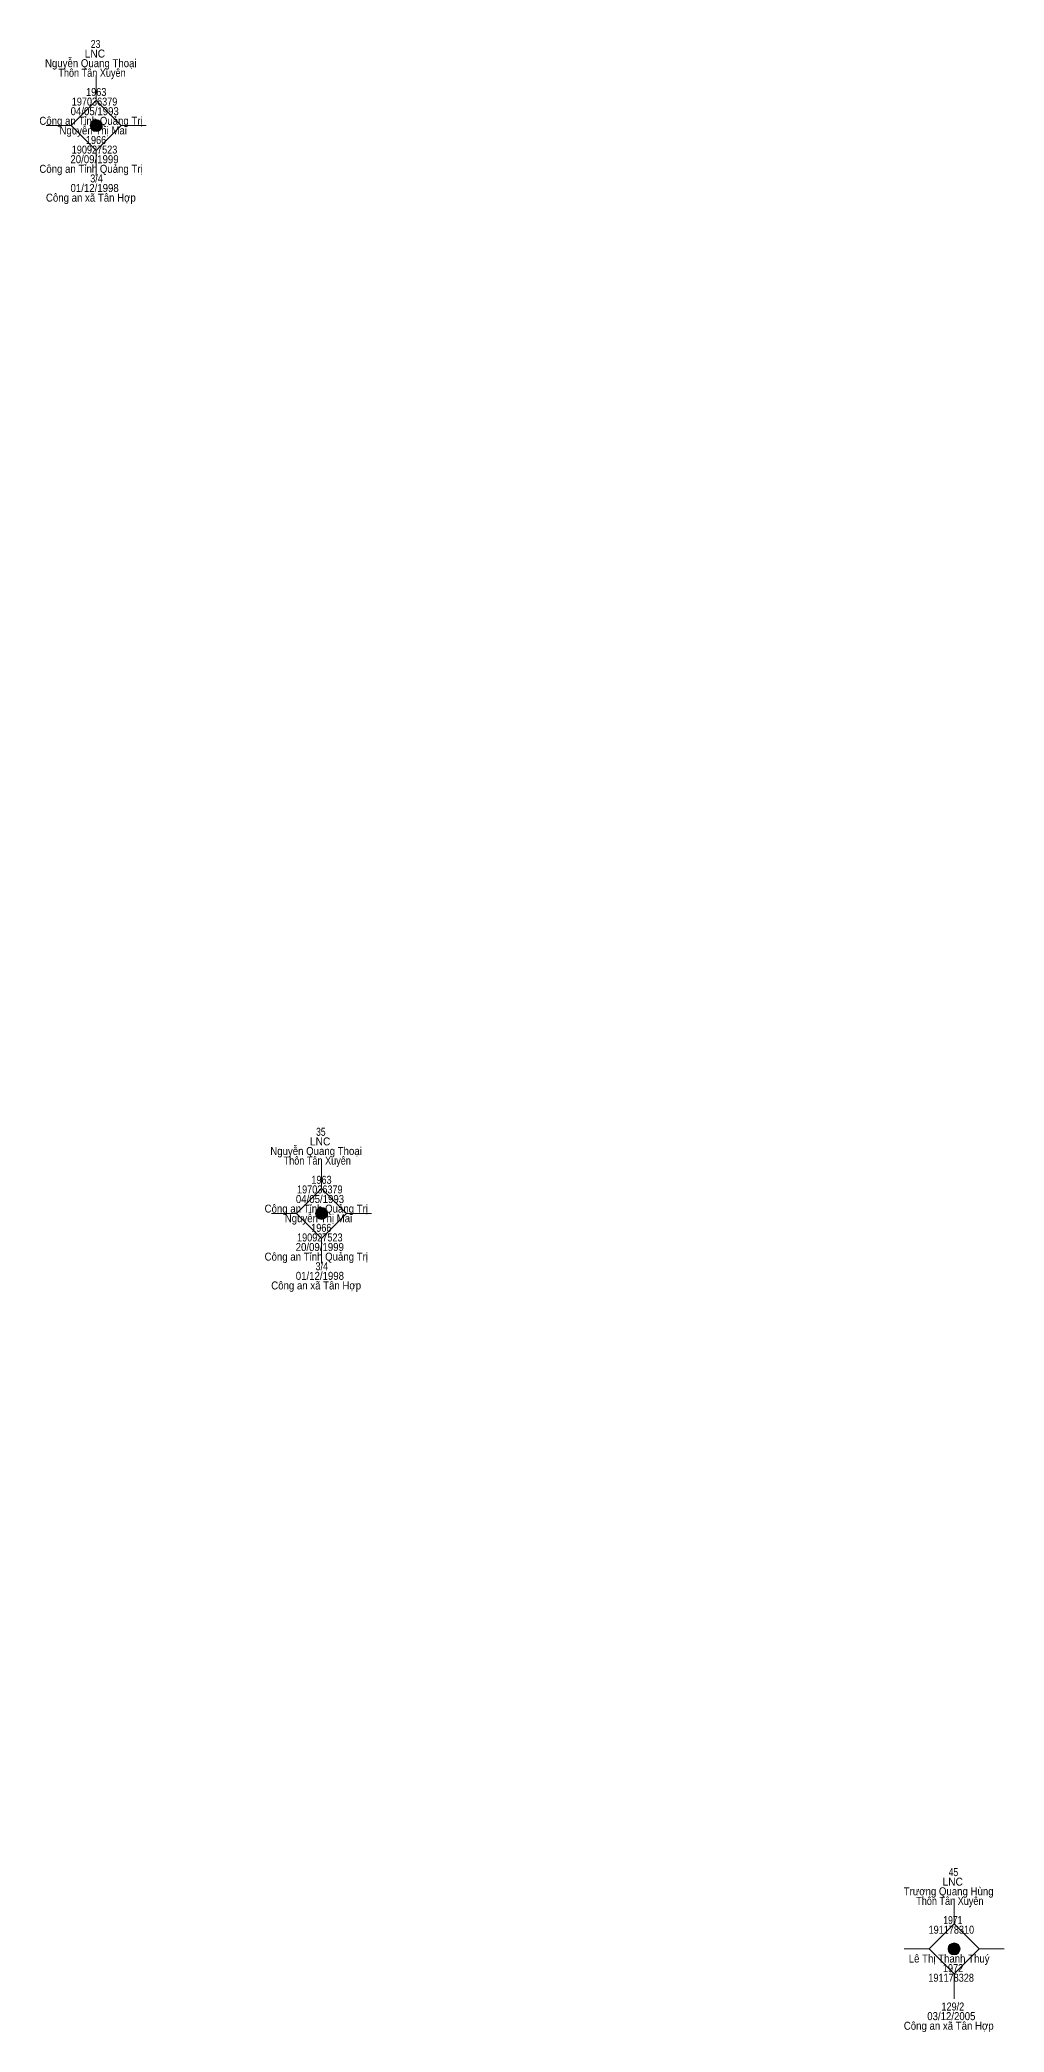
# Model space of a CAD drawing. Header units: metres. Extents: x 550999 to 552168, y 1840994 to 1841978.
# Drawn here: x 551210.3 to 551258.5, y 1841650.3 to 1841749.9 of the extents above; entities that cross this region are included whole.
import ezdxf
from ezdxf.enums import TextEntityAlignment as Align

# ---------------------------------------------------------------- set-up
doc = ezdxf.new("R2010")
doc.units = ezdxf.units.M
doc.header["$LTSCALE"] = 0.16
doc.layers.add('11', color=7, linetype='Continuous', lineweight=13)
doc.layers.add('15', color=7, linetype='Continuous')

msp = doc.modelspace()

# ---------------------------------------------------------------- hatches: boundary and pattern name
at = {"layer": '11'}
for points in [[(551213.4295, 1841745.57, 1), (551212.8295, 1841745.57, 1)], [(551224.6895, 1841691.2, 1), (551224.0895, 1841691.2, 1)], [(551256.3095, 1841654.44, 1), (551255.7095, 1841654.44, 1)]]:
    msp.add_hatch(color=256, dxfattribs=at).paths.add_polyline_path(points)

# ---------------------------------------------------------------- linework, layer by layer
for p, q in [((551213.13, 1841748.07), (551213.13, 1841746.82)), ((551211.88, 1841745.57), (551210.63, 1841745.57)), ((551215.63, 1841745.57), (551214.38, 1841745.57)), ((551213.13, 1841744.32), (551213.13, 1841743.07)), ((551224.39, 1841693.7), (551224.39, 1841692.45)), ((551223.14, 1841691.2), (551221.89, 1841691.2)), ((551226.89, 1841691.2), (551225.64, 1841691.2)), ((551224.39, 1841689.95), (551224.39, 1841688.7)), ((551256.01, 1841656.94), (551256.01, 1841655.69)), ((551254.76, 1841654.44), (551253.51, 1841654.44)), ((551258.51, 1841654.44), (551257.26, 1841654.44)), ((551256.01, 1841653.19), (551256.01, 1841651.94))]:
    msp.add_line(p, q, dxfattribs=at)
for points in [[(551213.13, 1841746.82), (551211.88, 1841745.57), (551213.13, 1841744.32), (551214.38, 1841745.57)], [(551224.39, 1841692.45), (551223.14, 1841691.2), (551224.39, 1841689.95), (551225.64, 1841691.2)], [(551256.01, 1841655.69), (551254.76, 1841654.44), (551256.01, 1841653.19), (551257.26, 1841654.44)]]:
    msp.add_lwpolyline(points, close=True, dxfattribs=at)
for centre in [(551213.1295, 1841745.57), (551224.3895, 1841691.2), (551256.0095, 1841654.44)]:
    msp.add_circle(centre, 0.3, dxfattribs=at)

# ---------------------------------------------------------------- texts
at = {"layer": '15'}
for s, width, p in [('LNC', 0.95, (551213.06, 1841748.97)), ('23', 0.8, (551213.095, 1841749.45)), ('Nguyễn Quang Thoại', 0.9, (551212.855, 1841748.49)), ('Thôn Tân Xuyên', 0.85, (551212.915, 1841748.01)), (' 1963', 0.85, (551213.065, 1841747.05)), (' 04/05/1993', 0.9, (551212.985, 1841746.09)), (' 197036379', 0.85, (551212.98, 1841746.57)), (' Công an Tỉnh Quảng Trị', 0.9, (551212.8, 1841745.61)), (' Nguyễn Thị Mai', 0.9, (551212.91, 1841745.13)), (' 190927523', 0.85, (551212.98, 1841744.17)), (' 1966', 0.85, (551213.055, 1841744.65)), (' Công an Tỉnh Quảng Trị', 0.9, (551212.8, 1841743.21)), (' 20/09/1999', 0.9, (551212.975, 1841743.69)), ('Công an xã Tân Hợp', 0.9, (551212.86, 1841741.77)), (' 01/12/1998', 0.9, (551212.98, 1841742.25)), (' 3/4', 0.85, (551213.08, 1841742.73)), ('35', 0.8, (551224.355, 1841695.08)), ('Nguyễn Quang Thoại', 0.9, (551224.115, 1841694.12)), ('LNC', 0.95, (551224.32, 1841694.6)), ('Thôn Tân Xuyên', 0.85, (551224.175, 1841693.64)), (' 197036379', 0.85, (551224.24, 1841692.2)), (' 1963', 0.85, (551224.325, 1841692.68)), (' Công an Tỉnh Quảng Trị', 0.9, (551224.06, 1841691.24)), (' 04/05/1993', 0.9, (551224.245, 1841691.72)), (' Nguyễn Thị Mai', 0.9, (551224.17, 1841690.76)), (' 1966', 0.85, (551224.315, 1841690.28)), (' 20/09/1999', 0.9, (551224.235, 1841689.32)), (' 190927523', 0.85, (551224.24, 1841689.8)), (' Công an Tỉnh Quảng Trị', 0.9, (551224.06, 1841688.84)), (' 3/4', 0.85, (551224.34, 1841688.36)), ('Công an xã Tân Hợp', 0.9, (551224.12, 1841687.4)), (' 01/12/1998', 0.9, (551224.24, 1841687.88)), ('Trương Quang Hùng', 0.9, (551255.735, 1841657.12)), ('LNC', 0.95, (551255.94, 1841657.6)), ('45', 0.8, (551255.975, 1841658.08)), ('Thôn Tân Xuyên', 0.85, (551255.795, 1841656.64)), ('191178310', 0.85, (551255.87, 1841655.2)), ('1971', 0.8, (551255.945, 1841655.68)), ('Lê Thị Thanh Thuý', 0.9, (551255.76, 1841653.76)), ('1972', 0.85, (551255.955, 1841653.28)), ('191178328', 0.85, (551255.86, 1841652.8)), ('129/2', 0.85, (551255.945, 1841651.36)), ('Công an xã Tân Hợp', 0.9, (551255.74, 1841650.4)), ('03/12/2005', 0.9, (551255.87, 1841650.88))]:
    msp.add_text(s, height=0.4, dxfattribs=dict(at, width=width)).set_placement(p, align=Align.CENTER)

doc.saveas('drawing.dxf')
